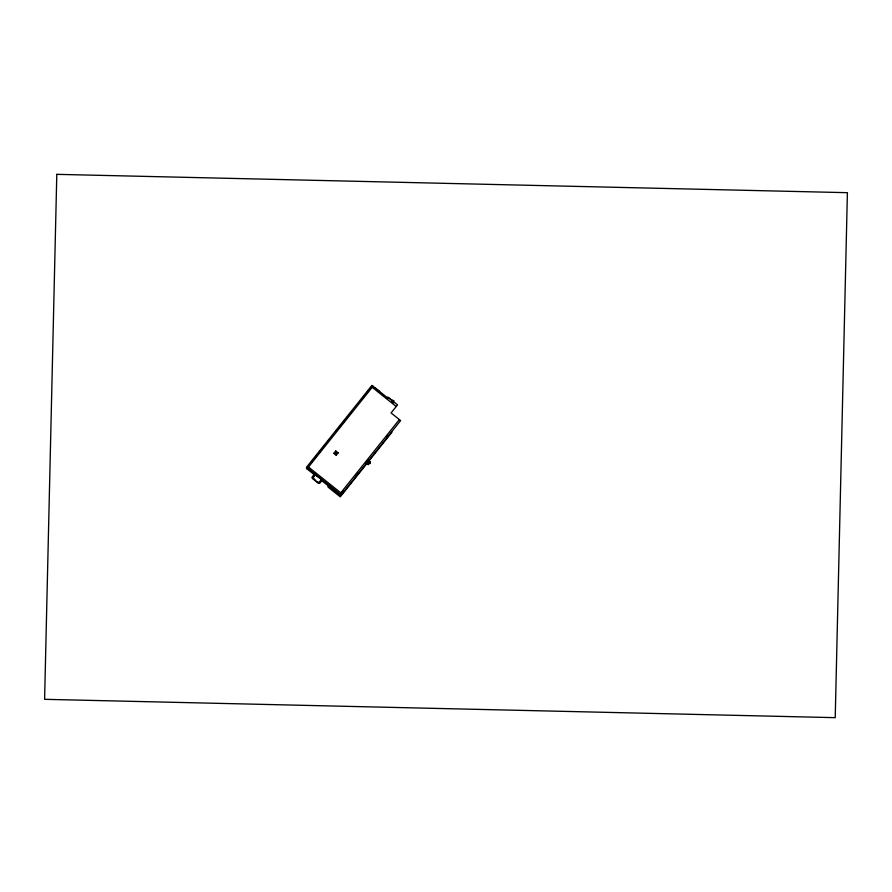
<?xml version="1.0" encoding="UTF-8"?>
<svg xmlns="http://www.w3.org/2000/svg" width="892" height="892" viewBox="0 0 892 892"><rect width="100%" height="100%" fill="white"/><g stroke="black" fill="none" stroke-linecap="round" stroke-linejoin="round"><path stroke-width="1.34" d="M370.046 463.416L369.411 462.881L369.879 463.595M370.202 463.394C369.043 463.26 370.269 462.547 369.466 463.394M307.004 467.731L306.458 468.4L314.14 474.533M311.308 462.335L322.659 448.13M324.398 445.955L326.137 443.781M327.877 441.607L329.616 439.422M336.295 431.081L347.657 416.865M349.363 414.724L351.08 412.583M362.141 398.735L369.054 390.083M370.749 387.964L372.477 385.801M307.015 468.846L373.034 386.247M307.896 468.445L308.242 468.724M308.688 469.08L312.668 472.693M375.186 387.975L379.613 391.51M313.56 472.972L314.854 474.009M314.463 474.12L311.977 477.231L314.865 479.539M312.523 477.287L315.032 474.143M315.367 474.41L312.267 478.279L318.6 483.341L321.7 479.472M312.568 478.246L315.4 474.711L321.388 479.506M333.92 453.337L335.782 451.017L338.101 452.868L336.239 455.188L333.92 453.337L335.994 452.935L335.782 451.017M335.838 451.542L334.455 453.281L336.184 454.664M336.239 455.188L336.028 453.27L338.101 452.868M387.295 397.642L387.764 397.052L397.542 404.868L391.086 412.94L400.631 420.567L341.134 495.015L306.469 467.308L371.953 385.377L388.377 398.512M322.19 479.863L322.759 480.32M322.168 480.275L319.682 483.386L317.753 481.847M388.522 397.665L391.465 400.017M324.476 481.691L338.67 493.466M390.941 399.605L394.108 400.898M339.339 494.681L399.371 419.563M343.52 490.645L340.075 494.96L327.877 485.203L328.133 487.155L340.276 496.855L391.923 432.23M366.757 461.565L368.485 459.413M341.48 493.443L340.042 495.238L336.251 492.206M356.109 475.559L358.16 472.994M386.827 437.125L388.098 435.541M367.493 463.294L367.95 462.725M368.34 463.037L369.689 461.387M368.006 463.717L368.463 463.138M369.489 462.636L370.18 461.777L369.31 461.075M369.924 462.234L368.53 461.878M370.068 463.193L369.767 463.673L369.812 463.015M391.633 401.121L393.807 402.85M372.198 387.295L396.226 406.507M368.831 461.365L370.024 462.312M367.036 462L369.02 463.584M366.478 462.491L368.53 464.13M365.765 462.591L368.396 464.699M308.476 467.018L340.8 492.852M321.834 480.688L329.048 486.452M331.099 488.091L334.188 490.567M56.798 174.341L44.6 699.317L255.101 704.201A3600.257 0.78 1.3 0 0 527.596 710.523L835.224 717.659L847.4 192.683L56.798 174.341M315.389 474.622L312.479 478.257L318.578 483.13L321.477 479.495L315.389 474.622"/></g></svg>
